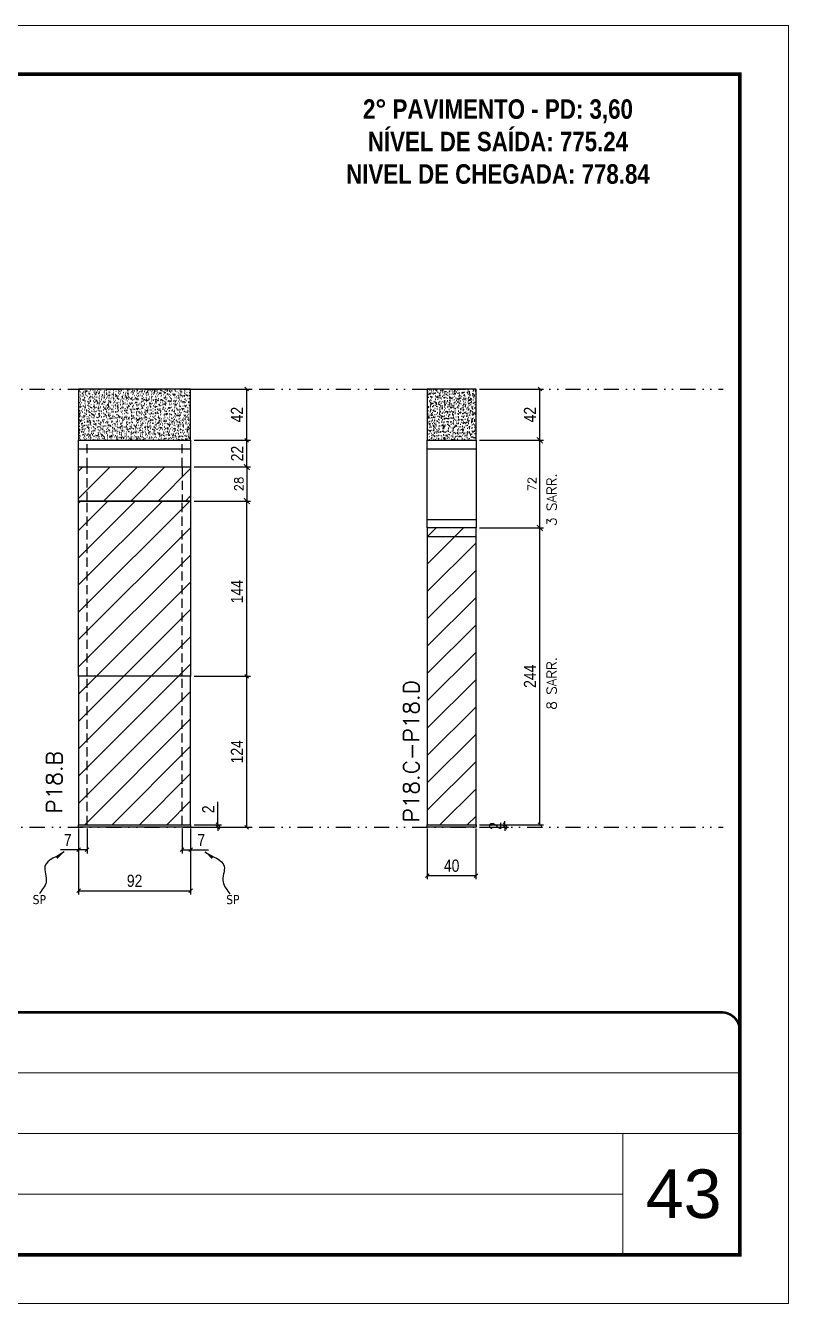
# Model space of a CAD drawing. Extents: x 2949 to 9203, y -16089 to 12527.
# Drawn here: x 6991 to 7618, y -9 to 1041 of the extents above; entities that cross this region are included whole.
import ezdxf

# ---------------------------------------------------------------- set-up
doc = ezdxf.new("R2010")
doc.units = 0
for name, pattern in [('CONTINUO', [0]), ('DASHED', [0.75, 0.5, -0.25]), ('DIVIDE2', [0.625, 0.25, -0.125, 0, -0.125, 0, -0.125]), ('HIDDEN', [0.375, 0.25, -0.125])]:
    doc.linetypes.add(name, pattern=pattern)
for name, color, linetype, lineweight in [('CARIMBO', 255, 'Continuous', 9), ('Folhas', 255, 'Continuous', 9), ('Hachura', 251, 'Continuous', 9), ('SARRAFO DE PRESSAO', 251, 'DASHED', 9), ('Texto Seção', 7, 'Continuous', 15)]:
    doc.layers.add(name, color=color, linetype=linetype, lineweight=lineweight)
for name, color, linetype in [('COTA', 241, 'Continuous'), ('NOMENCLATURA', 7, 'Continuous'), ('Nível', 160, 'Continuous'), ('Painéis', 200, 'Continuous'), ('SARR_2.2x7', 40, 'Continuous'), ('Sarrafo de Pressão', 42, 'HIDDEN'), ('texto', 7, 'Continuous')]:
    doc.layers.add(name, color=color, linetype=linetype)
doc.styles.add('ARIAL', font='arial.ttf')
doc.styles.add('COTA TECNICA', font='techl___.ttf', dxfattribs={"height": 10})
doc.styles.add('COTA TECNICA-50', font='techl___.ttf', dxfattribs={"height": 10})
doc.styles.add('REGUA-120', font='ROMANS.shx', dxfattribs={"height": 15})
doc.styles.add('ROMANC', font='techb___.ttf', dxfattribs={"height": 2.5})
doc.styles.add('ROMANS', font='romans.shx')
doc.styles.get("Standard").update_dxf_attribs({"font": 'arial.ttf'})
doc.dimstyles.new('COTA PAINEL-50', dxfattribs={"dimtxt": 10, "dimasz": 3, "dimexe": 3, "dimexo": 3, "dimgap": 3, "dimtad": 1, "dimdec": 1, "dimzin": 12, "dimdsep": 46, "dimtxsty": 'COTA TECNICA-50', "dimblk1": 'OBLIQUE', "dimblk2": 'OBLIQUE', "dimsah": 1, "dimcen": 0.9, "dimclrd": 4, "dimclre": 4, "dimclrt": 240, "dimadec": 1, "dimazin": 3, "dimtfac": 1, "dimtdec": 1, "dimtmove": 0, "dimatfit": 3, "dimfxl": 1, "dimtolj": 1, "dimtzin": 12, "dimarcsym": 0})
doc.dimstyles.new('Cota Paínel', dxfattribs={"dimtxt": 7, "dimasz": 5, "dimexe": 3, "dimexo": 3, "dimgap": 3, "dimtad": 1, "dimdec": 1, "dimzin": 12, "dimdsep": 46, "dimtxsty": 'ROMANS', "dimblk": 'ARCHTICK', "dimcen": 0, "dimclrd": 4, "dimclre": 4, "dimclrt": 1, "dimadec": 1, "dimazin": 3, "dimtfac": 1, "dimtdec": 1, "dimtmove": 0, "dimatfit": 3, "dimldrblk": 'OBLIQUE', "dimfxl": 1, "dimtolj": 1, "dimtzin": 12, "dimarcsym": 0})
doc.dimstyles.new('PAINEL', dxfattribs={"dimtxt": 10, "dimasz": 3, "dimexe": 3, "dimexo": 3, "dimgap": 3, "dimtad": 1, "dimdec": 1, "dimzin": 12, "dimdsep": 46, "dimtxsty": 'COTA TECNICA', "dimblk1": 'OBLIQUE', "dimblk2": 'OBLIQUE', "dimsah": 1, "dimcen": 0.9, "dimclrd": 4, "dimclre": 4, "dimclrt": 240, "dimadec": 1, "dimazin": 3, "dimtfac": 1, "dimtdec": 1, "dimtmove": 0, "dimatfit": 3, "dimfxl": 1, "dimtolj": 1, "dimtzin": 12, "dimarcsym": 0})
doc.dimstyles.get("Standard").update_dxf_attribs({"dimtxt": 0.18, "dimasz": 0.18, "dimexe": 0.18, "dimexo": 0.0625, "dimgap": 0.09, "dimtad": 0, "dimtih": 1, "dimtoh": 1, "dimdec": 4, "dimzin": 0, "dimdsep": 46, "dimtxsty": 'Standard', "dimcen": 0.09, "dimadec": 0, "dimazin": 0, "dimtfac": 1, "dimtdec": 4, "dimtofl": 0, "dimtmove": 0, "dimatfit": 3, "dimfxl": 1, "dimtolj": 1, "dimtzin": 0, "dimarcsym": 0})

# ---------------------------------------------------------------- blocks, each defined once
blk = doc.blocks.new('9999999999')
at = {"color": 30, "linetype": 'CONTINUO'}
for p, q in [((98564.6, 34379.6), (99584, 34379.6)), ((98564.6, 34329.8), (99488, 34329.8)), ((99584, 34329.8), (99488, 34329.8)), ((99488, 34329.8), (99488, 34230.2)), ((98564.6, 34280), (99488, 34280))]:
    blk.add_line(p, q, dxfattribs=at)
at = {"color": 30, "linetype": 'CONTINUO', "const_width": 2}
blk.add_lwpolyline([(99584, 34230.2), (99584, 34414.4, 0.414214), (99569, 34429.4), (98229, 34429.4, 0.414214), (98214, 34414.4), (98214, 34245.2, 0.414214), (98229, 34230.2), (99584, 34230.2)], format="xyb", dxfattribs=at)
at = {"layer": 'Folhas'}
blk.add_lwpolyline([(98139, 34190.2), (99624, 34190.2), (99624, 35240.2), (98139, 35240.2)], close=True, dxfattribs=at)
at = {"layer": 'Folhas', "color": 30, "const_width": 3}
blk.add_lwpolyline([(98214, 34230.2), (99584, 34230.2), (99584, 35200.2), (98214, 35200.2)], close=True, dxfattribs=at)
blk = doc.blocks.new('_Oblique')
at = {"color": 0, "linetype": 'ByBlock', "lineweight": -2}
blk.add_line((-0.5, -0.5), (0.5, 0.5), dxfattribs=at)
blk = doc.blocks.new('*D1442')
at = {"layer": 'COTA', "color": 4, "lineweight": -2, "transparency": 16777216}
for p, q in [((7363.8, 628.2), (7416.3, 628.2)), ((7413.3, 384.3), (7413.3, 628.2)), ((7363.8, 384.3), (7416.3, 384.3))]:
    blk.add_line(p, q, dxfattribs=at)
at = {"layer": 'Defpoints', "color": 0, "transparency": 16777216}
for p in [(7360.8, 628.2), (7413.3, 628.2), (7360.8, 384.3)]:
    blk.add_point(p, dxfattribs=at)
at = {"layer": 'COTA', "color": 4, "lineweight": -2, "transparency": 16777216, "xscale": 3, "yscale": 3, "zscale": 3}
for p, rotation in [((7413.3, 628.2), 90), ((7413.3, 384.3), 270)]:
    blk.add_blockref('_Oblique', p, dxfattribs=dict(at, rotation=rotation))
at = {"layer": 'COTA', "color": 240, "transparency": 16777216, "insert": (7405.2, 506.3), "char_height": 10, "attachment_point": 5, "rotation": 90, "style": 'COTA TECNICA'}
blk.add_mtext('\\A1;244', dxfattribs=at)
blk = doc.blocks.new('*D1443')
at = {"layer": 'COTA', "color": 4, "lineweight": -2, "transparency": 16777216}
for p, q in [((7320.8, 381.3), (7320.8, 339.5)), ((7360.8, 381.3), (7360.8, 339.5)), ((7320.8, 342.5), (7360.8, 342.5))]:
    blk.add_line(p, q, dxfattribs=at)
at = {"layer": 'Defpoints', "color": 0, "transparency": 16777216}
for p in [(7320.8, 384.3), (7360.8, 384.3), (7360.8, 342.5)]:
    blk.add_point(p, dxfattribs=at)
at = {"layer": 'COTA', "color": 4, "lineweight": -2, "transparency": 16777216, "xscale": 3, "yscale": 3, "zscale": 3, "rotation": 180}
blk.add_blockref('_Oblique', (7320.8, 342.5), dxfattribs=at)
at = {"layer": 'COTA', "color": 4, "lineweight": -2, "transparency": 16777216, "xscale": 3, "yscale": 3, "zscale": 3}
blk.add_blockref('_Oblique', (7360.8, 342.5), dxfattribs=at)
at = {"layer": 'COTA', "color": 240, "transparency": 16777216, "insert": (7340.8, 350.6), "char_height": 10, "attachment_point": 5, "style": 'COTA TECNICA'}
blk.add_mtext('\\A1;40', dxfattribs=at)
blk = doc.blocks.new('*D1444')
at = {"layer": 'COTA', "color": 4, "lineweight": -2, "transparency": 16777216}
for p, q in [((7363.8, 384.3), (7387.6, 384.3)), ((7363.8, 382.3), (7387.6, 382.3)), ((7384.6, 384.3), (7384.6, 387.3)), ((7384.6, 382.3), (7384.6, 384.3)), ((7384.6, 382.3), (7384.6, 379.3))]:
    blk.add_line(p, q, dxfattribs=at)
at = {"layer": 'Defpoints', "color": 0, "transparency": 16777216}
for p in [(7360.8, 384.3), (7360.8, 382.3), (7384.6, 384.3)]:
    blk.add_point(p, dxfattribs=at)
at = {"layer": 'COTA', "color": 4, "lineweight": -2, "transparency": 16777216, "xscale": 3, "yscale": 3, "zscale": 3}
for p, rotation in [((7384.6, 384.3), 270), ((7384.6, 382.3), 90)]:
    blk.add_blockref('_Oblique', p, dxfattribs=dict(at, rotation=rotation))
at = {"layer": 'COTA', "color": 240, "transparency": 16777216, "insert": (7376.6, 383.3), "char_height": 10, "attachment_point": 5, "rotation": 90, "style": 'COTA TECNICA-50'}
blk.add_mtext('\\A1;2', dxfattribs=at)
blk = doc.blocks.new('*D1454')
at = {"layer": 'COTA', "color": 4, "lineweight": -2, "transparency": 16777216}
for p, q in [((7034.3, 381.3), (7034.3, 327.1)), ((7126.3, 381.3), (7126.3, 327.1)), ((7034.3, 330.1), (7126.3, 330.1))]:
    blk.add_line(p, q, dxfattribs=at)
at = {"layer": 'Defpoints', "color": 0, "transparency": 16777216}
for p in [(7034.3, 384.3), (7126.3, 384.3), (7126.3, 330.1)]:
    blk.add_point(p, dxfattribs=at)
at = {"layer": 'COTA', "color": 4, "lineweight": -2, "transparency": 16777216, "xscale": 3, "yscale": 3, "zscale": 3, "rotation": 180}
blk.add_blockref('_Oblique', (7034.3, 330.1), dxfattribs=at)
at = {"layer": 'COTA', "color": 4, "lineweight": -2, "transparency": 16777216, "xscale": 3, "yscale": 3, "zscale": 3}
blk.add_blockref('_Oblique', (7126.3, 330.1), dxfattribs=at)
at = {"layer": 'COTA', "color": 240, "transparency": 16777216, "insert": (7080.3, 338.2), "char_height": 10, "attachment_point": 5, "style": 'COTA TECNICA'}
blk.add_mtext('\\A1;92', dxfattribs=at)
blk = doc.blocks.new('*D1455')
at = {"layer": 'COTA', "color": 4, "lineweight": -2, "transparency": 16777216}
for p, q in [((7129.3, 506.3), (7175.5, 506.3)), ((7172.5, 382.3), (7172.5, 506.3)), ((7129.3, 382.3), (7175.5, 382.3))]:
    blk.add_line(p, q, dxfattribs=at)
at = {"layer": 'Defpoints', "color": 0, "transparency": 16777216}
for p in [(7126.3, 506.3), (7172.5, 506.3), (7126.3, 382.3)]:
    blk.add_point(p, dxfattribs=at)
at = {"layer": 'COTA', "color": 4, "lineweight": -2, "transparency": 16777216, "xscale": 3, "yscale": 3, "zscale": 3}
for p, rotation in [((7172.5, 506.3), 90), ((7172.5, 382.3), 270)]:
    blk.add_blockref('_Oblique', p, dxfattribs=dict(at, rotation=rotation))
at = {"layer": 'COTA', "color": 240, "transparency": 16777216, "insert": (7164.4, 444.3), "char_height": 10, "attachment_point": 5, "rotation": 90, "style": 'COTA TECNICA-50'}
blk.add_mtext('\\A1;124', dxfattribs=at)
blk = doc.blocks.new('*D1456')
at = {"layer": 'COTA', "color": 4, "lineweight": -2, "transparency": 16777216}
for p, q in [((7148.8, 384.3), (7148.8, 403.1)), ((7129.3, 384.3), (7151.8, 384.3)), ((7129.3, 382.3), (7151.8, 382.3)), ((7148.8, 382.3), (7148.8, 384.3)), ((7148.8, 382.3), (7148.8, 379.3))]:
    blk.add_line(p, q, dxfattribs=at)
at = {"layer": 'Defpoints', "color": 0, "transparency": 16777216}
for p in [(7126.3, 384.3), (7126.3, 382.3), (7148.8, 382.3)]:
    blk.add_point(p, dxfattribs=at)
at = {"layer": 'COTA', "color": 4, "lineweight": -2, "transparency": 16777216, "xscale": 3, "yscale": 3, "zscale": 3}
for p, rotation in [((7148.8, 384.3), 270), ((7148.8, 382.3), 90)]:
    blk.add_blockref('_Oblique', p, dxfattribs=dict(at, rotation=rotation))
at = {"layer": 'COTA', "color": 240, "transparency": 16777216, "insert": (7140.8, 397), "char_height": 10, "attachment_point": 5, "rotation": 90, "style": 'COTA TECNICA-50'}
blk.add_mtext('\\A1;2', dxfattribs=at)
blk = doc.blocks.new('*D1457')
at = {"layer": 'COTA', "color": 4, "lineweight": -2, "transparency": 16777216}
for p, q in [((7034.3, 379.3), (7034.3, 360.8)), ((7041.3, 381.3), (7041.3, 360.8)), ((7034.3, 363.8), (7019.5, 363.8)), ((7041.3, 363.8), (7034.3, 363.8))]:
    blk.add_line(p, q, dxfattribs=at)
at = {"layer": 'Defpoints', "color": 0, "transparency": 16777216}
for p in [(7034.3, 382.3), (7041.3, 384.3), (7034.3, 363.8)]:
    blk.add_point(p, dxfattribs=at)
at = {"layer": 'COTA', "color": 4, "lineweight": -2, "transparency": 16777216, "xscale": 3, "yscale": 3, "zscale": 3, "rotation": 180}
blk.add_blockref('_Oblique', (7034.3, 363.8), dxfattribs=at)
at = {"layer": 'COTA', "color": 4, "lineweight": -2, "transparency": 16777216, "xscale": 3, "yscale": 3, "zscale": 3}
blk.add_blockref('_Oblique', (7041.3, 363.8), dxfattribs=at)
at = {"layer": 'COTA', "color": 240, "transparency": 16777216, "insert": (7025.4, 371.8), "char_height": 10, "attachment_point": 5, "style": 'COTA TECNICA-50'}
blk.add_mtext('\\A1;7', dxfattribs=at)
blk = doc.blocks.new('*D1458')
at = {"layer": 'COTA', "color": 4, "lineweight": -2, "transparency": 16777216}
for p, q in [((7119.3, 381.3), (7119.3, 360.8)), ((7126.3, 379.3), (7126.3, 360.8)), ((7119.3, 363.8), (7126.3, 363.8)), ((7126.3, 363.8), (7141, 363.8))]:
    blk.add_line(p, q, dxfattribs=at)
at = {"layer": 'Defpoints', "color": 0, "transparency": 16777216}
for p in [(7119.3, 384.3), (7126.3, 382.3), (7126.3, 363.8)]:
    blk.add_point(p, dxfattribs=at)
at = {"layer": 'COTA', "color": 4, "lineweight": -2, "transparency": 16777216, "xscale": 3, "yscale": 3, "zscale": 3, "rotation": 180}
blk.add_blockref('_Oblique', (7119.3, 363.8), dxfattribs=at)
at = {"layer": 'COTA', "color": 4, "lineweight": -2, "transparency": 16777216, "xscale": 3, "yscale": 3, "zscale": 3}
blk.add_blockref('_Oblique', (7126.3, 363.8), dxfattribs=at)
at = {"layer": 'COTA', "color": 240, "transparency": 16777216, "insert": (7135.1, 371.8), "char_height": 10, "attachment_point": 5, "style": 'COTA TECNICA-50'}
blk.add_mtext('\\A1;7', dxfattribs=at)
blk = doc.blocks.new('*D1510')
at = {"layer": 'COTA', "color": 4, "linetype": 'ByBlock', "lineweight": -2, "transparency": 16777216}
for p, q in [((7129.3, 650.3), (7175.5, 650.3)), ((7172.5, 506.3), (7172.5, 650.3)), ((7129.3, 506.3), (7175.5, 506.3))]:
    blk.add_line(p, q, dxfattribs=at)
at = {"layer": 'Defpoints', "color": 0, "linetype": 'ByBlock', "transparency": 16777216}
for p in [(7126.3, 650.3), (7172.5, 650.3), (7126.3, 506.3)]:
    blk.add_point(p, dxfattribs=at)
at = {"layer": 'COTA', "color": 4, "linetype": 'ByBlock', "lineweight": -2, "transparency": 16777216, "xscale": 3, "yscale": 3, "zscale": 3}
for p, rotation in [((7172.5, 650.3), 90), ((7172.5, 506.3), 270)]:
    blk.add_blockref('_Oblique', p, dxfattribs=dict(at, rotation=rotation))
at = {"layer": 'COTA', "color": 240, "linetype": 'ByBlock', "transparency": 16777216, "insert": (7164.4, 575.8), "char_height": 10, "attachment_point": 5, "rotation": 90, "style": 'COTA TECNICA'}
blk.add_mtext('\\A1;144', dxfattribs=at)
blk = doc.blocks.new('*D1439')
at = {"layer": 'COTA', "color": 4, "lineweight": -2, "transparency": 16777216}
for p, q in [((7363.8, 742.3), (7416.3, 742.3)), ((7413.3, 700.2), (7413.3, 742.3)), ((7363.8, 700.2), (7416.3, 700.2))]:
    blk.add_line(p, q, dxfattribs=at)
at = {"layer": 'Defpoints', "color": 0, "transparency": 16777216}
for p in [(7360.8, 742.3), (7413.3, 742.3), (7360.8, 700.2)]:
    blk.add_point(p, dxfattribs=at)
at = {"layer": 'COTA', "color": 4, "lineweight": -2, "transparency": 16777216, "xscale": 3, "yscale": 3, "zscale": 3}
for p, rotation in [((7413.3, 742.3), 90), ((7413.3, 700.2), 270)]:
    blk.add_blockref('_Oblique', p, dxfattribs=dict(at, rotation=rotation))
at = {"layer": 'COTA', "color": 240, "transparency": 16777216, "insert": (7405.2, 721.3), "char_height": 10, "attachment_point": 5, "rotation": 90, "style": 'COTA TECNICA'}
blk.add_mtext('\\A1;42', dxfattribs=at)
blk = doc.blocks.new('_ArchTick')
at = {"color": 0, "linetype": 'ByBlock', "const_width": 0.15}
blk.add_lwpolyline([(-0.5, -0.5), (0.5, 0.5)], dxfattribs=at)
blk = doc.blocks.new('*D1507')
at = {"layer": 'COTA', "color": 4, "lineweight": -2, "transparency": 16777216}
for p, q in [((7363.8, 700.2), (7416.3, 700.2)), ((7413.3, 628.2), (7413.3, 700.2)), ((7363.8, 628.2), (7416.3, 628.2))]:
    blk.add_line(p, q, dxfattribs=at)
at = {"layer": 'Defpoints', "color": 0, "transparency": 16777216}
for p in [(7360.8, 700.2), (7413.3, 700.2), (7360.8, 628.2)]:
    blk.add_point(p, dxfattribs=at)
at = {"layer": 'COTA', "color": 4, "lineweight": -2, "transparency": 16777216, "xscale": 5, "yscale": 5, "zscale": 5}
for p, rotation in [((7413.3, 700.2), 90), ((7413.3, 628.2), 270)]:
    blk.add_blockref('_ArchTick', p, dxfattribs=dict(at, rotation=rotation))
at = {"layer": 'COTA', "color": 1, "transparency": 16777216, "insert": (7406.8, 664.2), "char_height": 7, "attachment_point": 5, "rotation": 90, "style": 'ROMANS'}
blk.add_mtext('\\A1;72', dxfattribs=at)
blk = doc.blocks.new('*D3151')
at = {"layer": 'COTA', "color": 4, "lineweight": -2, "transparency": 16777216}
for p, q in [((7129.3, 742.3), (7175.5, 742.3)), ((7172.5, 700.3), (7172.5, 742.3)), ((7129.3, 700.3), (7175.5, 700.3))]:
    blk.add_line(p, q, dxfattribs=at)
at = {"layer": 'Defpoints', "color": 0, "transparency": 16777216}
for p in [(7126.3, 742.3), (7172.5, 742.3), (7126.3, 700.3)]:
    blk.add_point(p, dxfattribs=at)
at = {"layer": 'COTA', "color": 4, "lineweight": -2, "transparency": 16777216, "xscale": 3, "yscale": 3, "zscale": 3}
for p, rotation in [((7172.5, 742.3), 90), ((7172.5, 700.3), 270)]:
    blk.add_blockref('_Oblique', p, dxfattribs=dict(at, rotation=rotation))
at = {"layer": 'COTA', "color": 240, "transparency": 16777216, "insert": (7164.4, 721.3), "char_height": 10, "attachment_point": 5, "rotation": 90, "style": 'COTA TECNICA'}
blk.add_mtext('\\A1;42', dxfattribs=at)
blk = doc.blocks.new('*D3150')
at = {"layer": 'COTA', "color": 4, "lineweight": -2, "transparency": 16777216}
for p, q in [((7129.3, 678.3), (7175.5, 678.3)), ((7172.5, 678.3), (7172.5, 650.3)), ((7129.3, 650.3), (7175.5, 650.3))]:
    blk.add_line(p, q, dxfattribs=at)
at = {"layer": 'Defpoints', "color": 0, "transparency": 16777216}
for p in [(7126.3, 678.3), (7126.3, 650.3), (7172.5, 650.3)]:
    blk.add_point(p, dxfattribs=at)
at = {"layer": 'COTA', "color": 4, "lineweight": -2, "transparency": 16777216, "xscale": 5, "yscale": 5, "zscale": 5}
for p, rotation in [((7172.5, 678.3), 90), ((7172.5, 650.3), 270)]:
    blk.add_blockref('_ArchTick', p, dxfattribs=dict(at, rotation=rotation))
at = {"layer": 'COTA', "color": 1, "transparency": 16777216, "insert": (7166, 664.3), "char_height": 7, "attachment_point": 5, "rotation": 90, "style": 'ROMANS'}
blk.add_mtext('\\A1;28', dxfattribs=at)
blk = doc.blocks.new('*D3152')
at = {"layer": 'COTA', "color": 4, "lineweight": -2, "transparency": 16777216}
for p, q in [((7129.3, 700.3), (7175.5, 700.3)), ((7172.5, 678.3), (7172.5, 700.3)), ((7129.3, 678.3), (7175.5, 678.3))]:
    blk.add_line(p, q, dxfattribs=at)
at = {"layer": 'Defpoints', "color": 0, "transparency": 16777216}
for p in [(7126.3, 700.3), (7172.5, 700.3), (7126.3, 678.3)]:
    blk.add_point(p, dxfattribs=at)
at = {"layer": 'COTA', "color": 4, "lineweight": -2, "transparency": 16777216, "xscale": 3, "yscale": 3, "zscale": 3}
for p, rotation in [((7172.5, 700.3), 90), ((7172.5, 678.3), 270)]:
    blk.add_blockref('_Oblique', p, dxfattribs=dict(at, rotation=rotation))
at = {"layer": 'COTA', "color": 240, "transparency": 16777216, "insert": (7164.5, 689.3), "char_height": 10, "attachment_point": 5, "rotation": 90, "style": 'COTA TECNICA-50'}
blk.add_mtext('\\A1;22', dxfattribs=at)

msp = doc.modelspace()

# ---------------------------------------------------------------- hatches: boundary and pattern name
at = {"layer": 'COTA', "linetype": 'ByBlock'}
h = msp.add_hatch(dxfattribs=at)
h.set_pattern_fill('AR-CONC', color=256, scale=0.03)
h.set_pattern_definition([(50, (-124068.8187, -26159.996), (5.46554007, -0.47817257), [0.5715, -6.2865]), (355, (-124068.8187, -26159.996), (-1.05730264, 5.73170536), [0.4572, -5.02921753]), (100.4514447, (-124068.363, -26160.0357), (4.40823741, 5.25353256), [0.48570026, -5.34270734]), (46.1842, (-124068.819, -26158.472), (8.13237123, -1.26126984), [0.85725, -9.42975]), (96.6355576, (-124068.141, -26158.577), (7.122124, 7.42278374), [0.7285507, -8.01406824]), (351.184151, (-124068.819, -26158.472), (7.122124, 7.42278374), [0.685799, -7.54379196]), (21, (-124068.0567, -26158.853), (4.54843174, -3.06795595), [0.5715, -6.2865]), (326, (-124068.0567, -26158.853), (1.85406085, 5.52563898), [0.4572, -5.0292]), (71.451445, (-124067.6777, -26159.1085), (6.40249258, 2.45768307), [0.48570026, -5.34269813]), (37.5, (-124068.8187, -26159.9958), (0.092658098, 2.536651166), [0, -4.96824, 0, -5.1054, 0, -5.04825]), (7.5, (-124068.8187, -26159.9958), (2.004589875, 3.005417245), [0, -2.91084, 0, -4.85394, 0, -1.92405]), (327.5, (-124070.518, -26159.9958), (4.067717855, -0.17186232), [0, -1.905, 0, -5.9436, 0, -7.8867]), (317.5, (-124071.28, -26159.996), (4.44387544, 0.76279473), [0, -2.4765, 0, -3.94716, 0, -5.6007])])
h.paths.add_polyline_path([(7034.27, 700.27), (7126.27, 700.27), (7126.27, 742.27), (7034.27, 742.27)])
h = msp.add_hatch(dxfattribs=at)
h.set_pattern_fill('AR-CONC', color=256, scale=0.03)
h.set_pattern_definition([(50, (-124293.2154, -26134.996), (5.46554007, -0.47817257), [0.5715, -6.2865]), (355, (-124293.2154, -26134.996), (-1.05730264, 5.73170536), [0.4572, -5.02921753]), (100.4514447, (-124292.76, -26135.0357), (4.40823741, 5.25353256), [0.48570026, -5.34270734]), (46.1842, (-124293.2154, -26133.472), (8.13237123, -1.26126984), [0.85725, -9.42975]), (96.6355576, (-124292.538, -26133.577), (7.122124, 7.42278374), [0.7285507, -8.01406824]), (351.184151, (-124293.215, -26133.472), (7.122124, 7.42278374), [0.685799, -7.54379196]), (21, (-124292.4534, -26133.853), (4.54843174, -3.06795595), [0.5715, -6.2865]), (326, (-124292.4534, -26133.853), (1.85406085, 5.52563898), [0.4572, -5.0292]), (71.451445, (-124292.0743, -26134.1085), (6.40249258, 2.45768307), [0.48570026, -5.34269813]), (37.5, (-124293.2154, -26134.9958), (0.092658098, 2.536651166), [0, -4.96824, 0, -5.1054, 0, -5.04825]), (7.5, (-124293.2154, -26134.9958), (2.004589875, 3.005417245), [0, -2.91084, 0, -4.85394, 0, -1.92405]), (327.5, (-124294.9146, -26134.9958), (4.067717855, -0.17186232), [0, -1.905, 0, -5.9436, 0, -7.8867]), (317.5, (-124295.6766, -26134.996), (4.44387544, 0.76279473), [0, -2.4765, 0, -3.94716, 0, -5.6007])])
h.paths.add_polyline_path([(7320.81, 700.25), (7360.81, 700.25), (7360.81, 742.27), (7320.81, 742.27)])
at = {"layer": 'Hachura'}
h = msp.add_hatch(dxfattribs=at)
h.set_pattern_fill('ANSI31', color=256, scale=5)
h.set_pattern_definition([(45, (3485.872, -8e-12), (-11.22532, 11.22532), [])])
h.paths.add_polyline_path([(7126.27, 678.27), (7034.27, 678.27), (7034.27, 650.27), (7126.27, 650.27)])
at = {"layer": 'Hachura', "linetype": 'ByBlock'}
h = msp.add_hatch(dxfattribs=at)
h.set_pattern_fill('ANSI31', color=256, scale=5)
h.set_pattern_definition([(45, (-127670.467, -33050.646), (-11.2253202, 11.2253202), [])])
h.paths.add_polyline_path([(6810.39, 506.27), (6718.39, 506.27), (6718.39, 384.27), (6810.39, 384.27)])
h.paths.add_polyline_path([(6810.39, 650.27), (6718.39, 650.27), (6718.39, 506.27), (6810.39, 506.27)])
h.paths.add_polyline_path([(6810.39, 650.27), (6718.39, 650.27)], flags=17)
h.paths.add_polyline_path([(7126.27, 650.27), (7034.27, 650.27), (7034.27, 506.27), (7126.27, 506.27)])
h.paths.add_polyline_path([(7126.27, 506.27), (7034.27, 506.27), (7034.27, 384.27), (7126.27, 384.27)])
h.paths.add_polyline_path([(7126.27, 650.27), (7034.27, 650.27)], flags=17)
h.paths.add_polyline_path([(7360.81, 628.25), (7320.81, 628.25), (7320.81, 384.27), (7360.81, 384.27)])
h.paths.add_polyline_path([(7360.81, 628.25), (7320.81, 628.25)], flags=17)

# ---------------------------------------------------------------- linework, layer by layer
at = {"layer": 'COTA', "linetype": 'ByBlock'}
for points in [[(7034.27, 700.27), (7126.27, 700.27), (7126.27, 742.27), (7034.27, 742.27)], [(7320.81, 700.25), (7360.81, 700.25), (7360.81, 742.27), (7320.81, 742.27)]]:
    msp.add_lwpolyline(points, close=True, dxfattribs=at)
at = {"layer": 'Nível', "color": 4, "linetype": 'DIVIDE2', "ltscale": 50}
for p, q in [((6553.69, 742.27), (7564.03, 742.27)), ((6553.69, 382.27), (7564.03, 382.27))]:
    msp.add_line(p, q, dxfattribs=at)
at = {"layer": 'Painéis'}
for p, q in [((7034.27, 700.27), (7126.27, 700.27)), ((7034.27, 650.27), (7034.27, 700.27)), ((7126.27, 700.27), (7126.27, 650.27)), ((7034.27, 678.27), (7126.27, 678.27)), ((7320.81, 384.27), (7360.81, 384.27)), ((7320.81, 382.27), (7320.81, 384.27)), ((7360.81, 382.27), (7320.81, 382.27)), ((7360.81, 384.27), (7360.81, 382.27))]:
    msp.add_line(p, q, dxfattribs=at)
for points in [[(7320.81, 700.25), (7360.81, 700.25), (7360.81, 628.25), (7320.81, 628.25)], [(7126.27, 506.27), (7034.27, 506.27), (7034.27, 650.27), (7126.27, 650.27)], [(7034.27, 650.27), (7126.27, 650.27), (7126.27, 650.27), (7034.27, 650.27)], [(7034.27, 650.27), (7126.27, 650.27), (7126.27, 650.27), (7034.27, 650.27)], [(7320.81, 384.27), (7360.81, 384.27), (7360.81, 628.25), (7320.81, 628.25)], [(7034.27, 384.27), (7126.27, 384.27), (7126.27, 506.27), (7034.27, 506.27)], [(7034.27, 384.27), (7126.27, 384.27), (7126.27, 382.27), (7034.27, 382.27)]]:
    msp.add_lwpolyline(points, close=True, dxfattribs=at)
at = {"layer": 'SARR_2.2x7'}
for p, q in [((7034.27, 693.27), (7126.27, 693.27)), ((7320.81, 693.25), (7360.81, 693.25)), ((7320.81, 635.25), (7360.81, 635.25)), ((7320.81, 621.25), (7360.81, 621.25))]:
    msp.add_line(p, q, dxfattribs=at)
at = {"layer": 'Sarrafo de Pressão', "ltscale": 30}
for p, q in [((7041.27, 678.27), (7041.27, 700.27)), ((7119.27, 678.27), (7119.27, 700.27)), ((7041.27, 650.27), (7041.27, 678.27)), ((7119.27, 678.27), (7119.27, 650.27)), ((7041.27, 506.27), (7041.27, 650.27)), ((7119.27, 506.27), (7119.27, 650.27)), ((7041.27, 384.27), (7041.27, 506.27)), ((7119.27, 384.27), (7119.27, 506.27))]:
    msp.add_line(p, q, dxfattribs=at)

# ---------------------------------------------------------------- block references
at = {"layer": 'SARRAFO DE PRESSAO', "color": 6, "linetype": 'ByBlock'}
msp.add_blockref('9999999999', (-92006.44, -34199.22), dxfattribs=at)

# ---------------------------------------------------------------- texts
at = {"layer": 'CARIMBO', "style": 'ARIAL'}
msp.add_text('43', height=40, dxfattribs=at).set_placement((7500.39, 61.13))
at = {"layer": 'NOMENCLATURA', "color": 2, "insert": (7378.86, 1007.04), "char_height": 16, "attachment_point": 2, "style": 'ROMANC'}
msp.add_mtext_dynamic_manual_height_columns('\\P2° PAVIMENTO - PD: 3,60\\PNÍVEL DE SAÍDA: 775.24\\PNIVEL DE CHEGADA: 778.84', width=300.2766, gutter_width=1, heights=[0], dxfattribs=at)
at = {"layer": 'texto', "color": 0, "char_height": 7.5, "attachment_point": 5}
for insert in [(7002.02, 322.78), (7161.04, 322.78)]:
    msp.add_mtext('{\\fTahoma|b0|i0|c0|p34;\\C4;SP}', dxfattribs=dict(at, insert=insert))
at = {"layer": 'Texto Seção', "linetype": 'Continuous', "style": 'ROMANS'}
for s, p in [('3 SARR.', (7426.98, 629.83)), ('8 SARR.', (7426.98, 478.88))]:
    msp.add_text(s, height=8, rotation=90, dxfattribs=at).set_placement(p)
at = {"layer": 'Texto Seção', "char_height": 13, "width": 285.3299, "attachment_point": 7, "rotation": 90, "style": 'REGUA-120'}
for s, insert in [('P18.C-P18.D', (7314.16, 386.19)), ('P18.B', (7020.79, 393.52))]:
    msp.add_mtext(s, dxfattribs=dict(at, insert=insert))

# ---------------------------------------------------------------- dimensions: what is measured, and where the dimension line sits
at = {"layer": 'COTA'}
for base, p1, p2, picture, middle in [((7172.5, 742.27), (7126.27, 700.27), (7126.27, 742.27), '*D3151', (7164.43, 721.27)), ((7413.3, 742.27), (7360.81, 700.25), (7360.81, 742.27), '*D1439', (7405.23, 721.26)), ((7413.3, 628.25), (7360.81, 384.27), (7360.81, 628.25), '*D1442', (7405.23, 506.26))]:
    dim = msp.add_linear_dim(base=base, p1=p1, p2=p2, angle=90, dimstyle='PAINEL', override={"dimarcsym": 2}, dxfattribs=at)
    dim.commit()
    dim.dimension.update_dxf_attribs({"geometry": picture, "text_midpoint": middle})
for base, p1, p2, angle, dimstyle, picture, middle in [((7172.5, 700.27), (7126.27, 678.27), (7126.27, 700.27), 90, 'COTA PAINEL-50', '*D3152', (7164.5, 689.27)), ((7413.3, 700.25), (7360.81, 628.25), (7360.81, 700.25), 90, 'Cota Paínel', '*D1507', (7406.8, 664.25)), ((7172.5, 650.27), (7126.27, 678.27), (7126.27, 650.27), 90, 'Cota Paínel', '*D3150', (7166, 664.27)), ((7172.5, 506.27), (7126.27, 382.27), (7126.27, 506.27), 90, 'COTA PAINEL-50', '*D1455', (7164.43, 444.27)), ((7034.27, 363.76), (7041.27, 384.27), (7034.27, 382.27), 180, 'COTA PAINEL-50', '*D1457', (7025.4, 371.83))]:
    dim = msp.add_linear_dim(base=base, p1=p1, p2=p2, angle=angle, dimstyle=dimstyle, dxfattribs=at)
    dim.commit()
    dim.dimension.update_dxf_attribs({"geometry": picture, "text_midpoint": middle})
at = {"layer": 'COTA', "linetype": 'ByBlock'}
dim = msp.add_linear_dim(base=(7172.5, 650.27), p1=(7126.27, 506.27), p2=(7126.27, 650.27), angle=90, dimstyle='PAINEL', dxfattribs=at)
dim.commit()
dim.dimension.update_dxf_attribs({"geometry": '*D1510', "text_midpoint": (7172.5, 575.77), "dimtype": 160})
at = {"layer": 'COTA'}
for base, p1, p2, picture, middle in [((7148.79, 382.27), (7126.27, 384.27), (7126.27, 382.27), '*D1456', (7148.79, 397.01)), ((7384.63, 384.27), (7360.81, 382.27), (7360.81, 384.27), '*D1444', (7384.63, 383.27))]:
    dim = msp.add_linear_dim(base=base, p1=p1, p2=p2, angle=90, dimstyle='COTA PAINEL-50', dxfattribs=at)
    dim.commit()
    dim.dimension.update_dxf_attribs({"geometry": picture, "text_midpoint": middle, "dimtype": 160})
for base, p1, p2, picture, middle in [((7126.27, 330.09), (7034.27, 384.27), (7126.27, 384.27), '*D1454', (7080.27, 338.18)), ((7360.81, 342.54), (7320.81, 384.27), (7360.81, 384.27), '*D1443', (7340.81, 350.64))]:
    dim = msp.add_linear_dim(base=base, p1=p1, p2=p2, dimstyle='PAINEL', override={"dimarcsym": 2}, dxfattribs=at)
    dim.commit()
    dim.dimension.update_dxf_attribs({"geometry": picture, "text_midpoint": middle})
dim = msp.add_linear_dim(base=(7126.27, 363.76), p1=(7119.27, 384.27), p2=(7126.27, 382.27), dimstyle='COTA PAINEL-50', dxfattribs=at)
dim.commit()
dim.dimension.update_dxf_attribs({"geometry": '*D1458', "text_midpoint": (7135.13, 371.83)})

# ---------------------------------------------------------------- leaders
at = {"layer": 'COTA', "path_type": 1}
for points in [[(7022.44, 362.09), (7006.65, 350.25), (7007.58, 337.24), (7002.02, 327.46)], [(7138.09, 362.09), (7153.88, 350.25), (7152.95, 337.24), (7158.51, 327.46)]]:
    msp.add_leader(points, dimstyle='Standard', override={"dimasz": 8}, dxfattribs=at)

doc.saveas('drawing.dxf')
